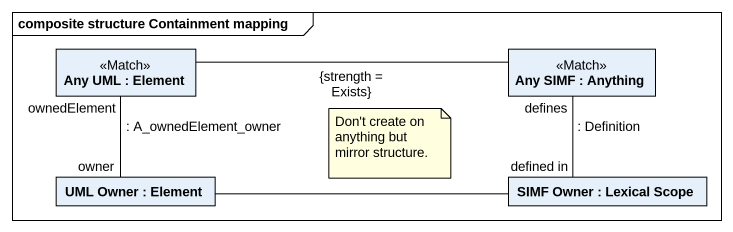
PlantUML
@startuml
mainframe composite structure Containment mapping
rectangle "Any UML : Element" as Any_UML <<Match>>
rectangle "Any SIMF : Anything" as Any_SIMF <<Match>>
rectangle "UML Owner : Element" as UML_Owner
rectangle "SIMF Owner : Lexical Scope" as SIMF_Owner
Any_UML -right- Any_SIMF : {strength = Exists}
Any_UML "ownedElement" -- "owner" UML_Owner : : A_ownedElement_owner
Any_SIMF "defines" -- "defined in" SIMF_Owner : : Definition
UML_Owner -right- SIMF_Owner
note as N1
  Don't create on anything but mirror structure.
end note
@enduml
